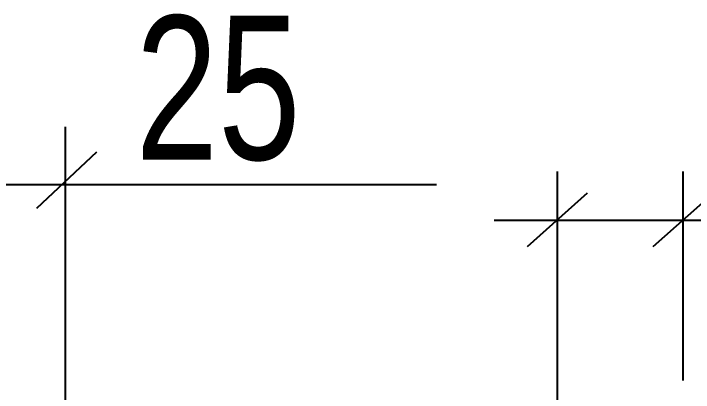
# Model space of a CAD drawing. Header units: millimetres. Extents: x -232 to 609, y -265 to 329.
# Drawn here: x 354.55 to 364.23, y -225.93 to -220.53 of the extents above; entities that cross this region are included whole.
import ezdxf

# ---------------------------------------------------------------- set-up
doc = ezdxf.new("R2010")
doc.units = ezdxf.units.MM
doc.styles.add('Arial Narrow', font='ARIALN.TTF', dxfattribs={"height": 0.2})

# ---------------------------------------------------------------- blocks, each defined once
blk = doc.blocks.new('0_TCM_4503_AIVD_AD_NOTE_BLOCK-43780186-28090')
at = {"color": 7, "linetype": 'Continuous'}
for p, q in [((355.2826, -222.1428), (355.2826, -232.6593)), ((355.7308, -222.5067), (354.8751, -223.3073)), ((362.2908, -222.7809), (362.2908, -227.1084)), ((364.0836, -222.7809), (364.0836, -225.762)), ((352.5119, -222.9642), (360.5733, -222.9642)), ((362.7187, -223.0902), (361.863, -223.8543)), ((364.5115, -223.0902), (363.6558, -223.8543)), ((361.3944, -223.4723), (369.4558, -223.4723))]:
    blk.add_line(p, q, dxfattribs=at)
at = {"color": 7, "linetype": 'Continuous', "style": 'Arial Narrow', "width": 0.9}
blk.add_text('25', height=2.05103, dxfattribs=at).set_placement((356.2858, -222.6104))

msp = doc.modelspace()

# ---------------------------------------------------------------- block references
msp.add_blockref('0_TCM_4503_AIVD_AD_NOTE_BLOCK-43780186-28090', (0, 0))

doc.saveas('drawing.dxf')
